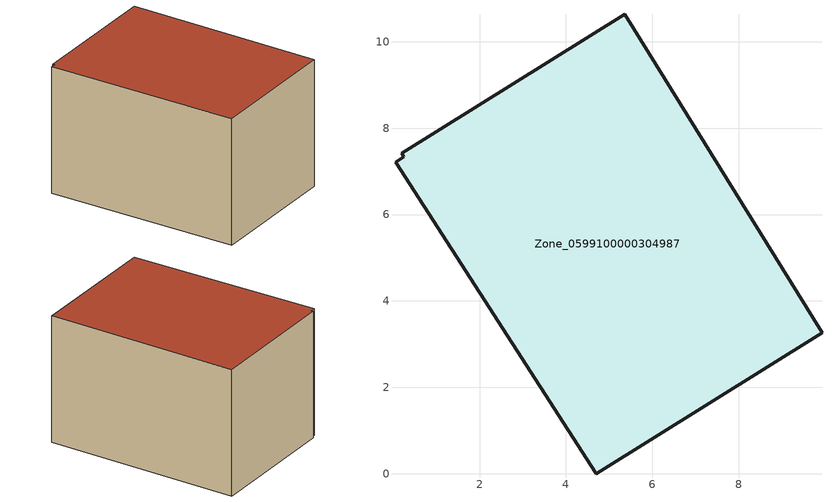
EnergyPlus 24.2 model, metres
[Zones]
Zone_0599100000304987
 floor ground (C_G): 0.25,7.34 0.2,7.42 5.36,10.64 9.93,3.27 4.7,0 0.05,7.21 z0
 wall outside (C_F): 4.7,0 9.93,3.27 5.36,10.64 0.2,7.42 0.25,7.34 0.05,7.21 4.7,0 z0:5.75
 roof outside (C_R): 0.25,7.34 0.05,7.21 4.7,0 9.93,3.27 5.36,10.64 0.2,7.42 z5.75
[BUILDING]
Pand.0599100000304987: North Axis=0; Terrain=City; Loads Convergence Tolerance Value=0.04; Temperature Convergence Tolerance Value=0.4; Solar Distribution=FullExterior; Maximum Number of Warmup Days=25; Minimum Number of Warmup Days=1
[Site:Location]
Rotterdam.The.Hague.AP_ZH_NLD Design_Conditions: Latitude=51.96; Longitude=4.45; Time Zone=1; Elevation=-4.5
[SITE:GROUNDTEMPERATURE:BUILDINGSURFACE]
18, 18, 18, 18, 18, 18, 18, 18, 18, 18, 18, 18
[MATERIAL] Thermal Absorptance=0.9; Solar Absorptance=0.7; Visible Absorptance=0.7
Name | Roughness | Thickness | Conductivity | Density | Specific Heat
G.TI.1965-1974 | MediumSmooth | 0.15 | 0.882353 | 540 | 1210
F.TI.1965-1974 | Rough | 0.3 | 0.697674 | 1920 | 840
R.TI.1965-1974 | MediumRough | 0.2 | 0.232558 | 1500 | 1000
[CONSTRUCTION]
C_G: G.TI.1965-1974
C_F: F.TI.1965-1974
C_R: R.TI.1965-1974
[ZONE]
Zone_0599100000304987: Type=1; Multiplier=1; Ceiling Height=Autocalculate; Volume=Autocalculate; Floor Area=autocalculate; Part of Total Floor Area=Yes
[ZONEINFILTRATION:DESIGNFLOWRATE]
Infil_Zone_0599100000304987: Zone or ZoneList or Space or SpaceList=Zone_0599100000304987; Schedule=AlwaysOn; Design Flow Rate Calculation Method=Flow/Area; Flow Rate per Floor Area=0.003; Constant Term Coefficient=1; Temperature Term Coefficient=0; Velocity Term Coefficient=0; Velocity Squared Term Coefficient=0
[HVACTEMPLATE:ZONE:IDEALLOADSAIRSYSTEM]
Zone_0599100000304987: Maximum Heating Supply Air Temperature=50; Minimum Cooling Supply Air Temperature=13; Maximum Heating Supply Air Humidity Ratio=0.0156; Minimum Cooling Supply Air Humidity Ratio=0.0077; Heating Limit=NoLimit; Cooling Limit=NoLimit; Dehumidification Control Type=ConstantSensibleHeatRatio; Cooling Sensible Heat Ratio=0.7; Dehumidification Setpoint=60; Humidification Control Type=None; Humidification Setpoint=30; Outdoor Air Method=None; Outdoor Air Flow Rate per Person=0.00944; Outdoor Air Flow Rate per Zone Floor Area=0; Outdoor Air Flow Rate per Zone=0; Demand Controlled Ventilation Type=None; Outdoor Air Economizer Type=NoEconomizer; Heat Recovery Type=None; Sensible Heat Recovery Effectiveness=0.7; Latent Heat Recovery Effectiveness=0.65
[ZONECONTROL:THERMOSTAT]
ThermostatControl_Zone_0599100000304987: Zone or ZoneList=Zone_0599100000304987; Control Type Schedule=DualSetpointControlType; Control 1=Thermostat_Zone_0599100000304987; Temperature Difference Between Cutout And Setpoint=0
[THERMOSTATSETPOINT:DUALSETPOINT]
Thermostat_Zone_0599100000304987: Heating Setpoint Temperature Schedule=HeatingSetpoint_Zone_0599100000304987; Cooling Setpoint Temperature Schedule=CoolingSetpoint_Zone_0599100000304987
[SCHEDULE:COMPACT]
HeatingSetpoint_Zone_0599100000304987: Through: 12/31, For: AllDays, Until: 24:00, 21
CoolingSetpoint_Zone_0599100000304987: Through: 12/31, For: AllDays, Until: 24:00, 24
DualSetpointControlType: Through: 12/31, For: AllDays, Until: 24:00, 4
AlwaysOn: Through: 12/31, For: AllDays, Until: 24:00, 1
